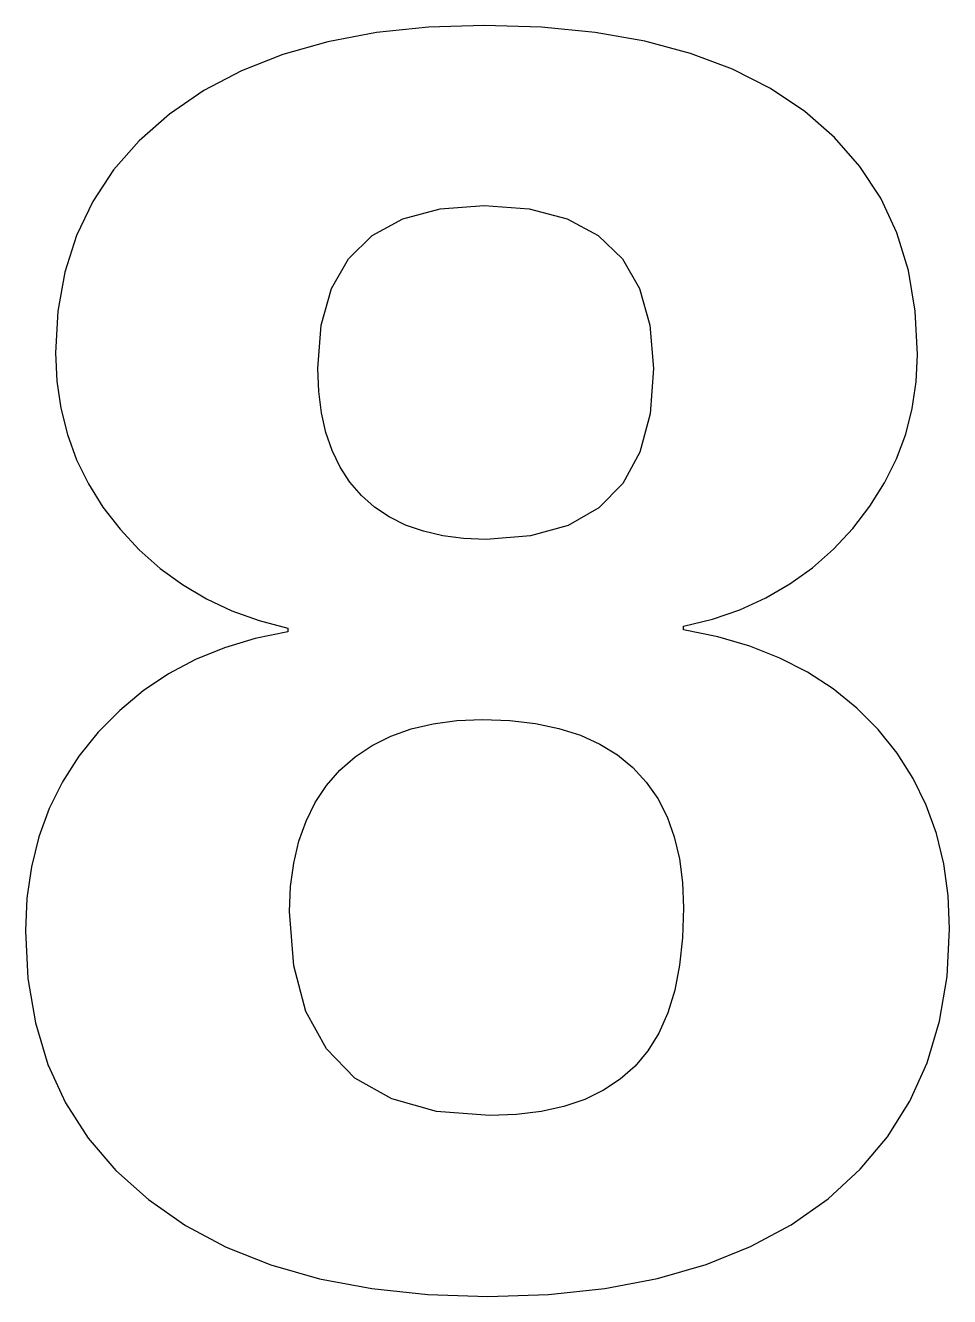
# Model space of a CAD drawing. Header units: metres. Extents: x -19 to 20.1, y -57.5 to -3.8.
import ezdxf

# ---------------------------------------------------------------- set-up
doc = ezdxf.new("R2010")
doc.units = ezdxf.units.M

msp = doc.modelspace()

# ---------------------------------------------------------------- linework, layer by layer
for p, q in [((-4.13806, -4.07887), (-6.19096, -4.46147)), ((-1.93452, -3.84932), (-4.13806, -4.07887)), ((0.41963, -3.7728), (-1.93452, -3.84932)), ((2.84502, -3.84695), (0.41963, -3.7728)), ((5.10709, -4.06943), (2.84502, -3.84695)), ((7.20586, -4.44022), (5.10709, -4.06943)), ((-6.19096, -4.46147), (-8.09322, -4.99712)), ((9.14134, -4.95934), (7.20586, -4.44022)), ((-8.09322, -4.99712), (-9.84482, -5.68578)), ((10.9135, -5.62674), (9.14134, -4.95934)), ((-9.84482, -5.68578), (-11.4458, -6.52748)), ((12.5224, -6.44247), (10.9135, -5.62674)), ((13.968, -7.40654), (12.5224, -6.44247)), ((-11.4458, -6.52748), (-12.8961, -7.52225)), ((15.2345, -8.5061), (13.968, -7.40654)), ((-12.8961, -7.52225), (-14.1729, -8.64622)), ((16.3061, -9.72873), (15.2345, -8.5061)), ((-14.1729, -8.64622), (-15.2533, -9.87595)), ((-15.2533, -9.87595), (-16.1372, -11.2114)), ((17.1829, -11.0744), (16.3061, -9.72873)), ((-16.1372, -11.2114), (-16.8247, -12.6526)), ((17.8649, -12.5431), (17.1829, -11.0744)), ((-3.02576, -11.9491), (-1.44661, -11.5278)), ((-1.44661, -11.5278), (0.41963, -11.3874)), ((0.41963, -11.3874), (2.31689, -11.5278)), ((2.31689, -11.5278), (3.92227, -11.9491)), ((-4.31778, -12.6512), (-3.02576, -11.9491)), ((3.92227, -11.9491), (5.23576, -12.6512)), ((-16.8247, -12.6526), (-17.3158, -14.1996)), ((-5.32269, -13.6341), (-4.31778, -12.6512)), ((5.23576, -12.6512), (6.25737, -13.6341)), ((18.352, -14.1349), (17.8649, -12.5431)), ((-6.04048, -14.8979), (-5.32269, -13.6341)), ((6.25737, -13.6341), (6.98709, -14.8979)), ((-17.3158, -14.1996), (-17.6104, -15.8522)), ((18.6443, -15.8497), (18.352, -14.1349)), ((-6.47116, -16.4425), (-6.04048, -14.8979)), ((6.98709, -14.8979), (7.42491, -16.4425)), ((-17.6104, -15.8522), (-17.7086, -17.6107)), ((18.7417, -17.6876), (18.6443, -15.8497)), ((-6.61472, -18.2679), (-6.47116, -16.4425)), ((7.42491, -16.4425), (7.57086, -18.2679)), ((-17.7086, -17.6107), (-17.653, -18.8041)), ((18.6857, -18.8409), (18.7417, -17.6876)), ((-17.653, -18.8041), (-17.4862, -19.955)), ((-6.57724, -19.2388), (-6.61472, -18.2679)), ((7.57086, -18.2679), (7.4265, -20.1854)), ((-6.46484, -20.1419), (-6.57724, -19.2388)), ((18.5177, -19.9595), (18.6857, -18.8409)), ((-17.4862, -19.955), (-17.2081, -21.0633)), ((-6.2775, -20.9772), (-6.46484, -20.1419)), ((7.4265, -20.1854), (6.99341, -21.8079)), ((18.2376, -21.0434), (18.5177, -19.9595)), ((-17.2081, -21.0633), (-16.8188, -22.1291)), ((-6.01521, -21.7446), (-6.2775, -20.9772)), ((17.8455, -22.0926), (18.2376, -21.0434)), ((-5.67799, -22.4443), (-6.01521, -21.7446)), ((6.99341, -21.8079), (6.27161, -23.1355)), ((-16.8188, -22.1291), (-16.3182, -23.1522)), ((-5.26584, -23.0761), (-5.67799, -22.4443)), ((17.3414, -23.1071), (17.8455, -22.0926)), ((-4.77875, -23.6401), (-5.26584, -23.0761)), ((-16.3182, -23.1522), (-15.7065, -24.1328)), ((-4.22145, -24.1324), (-4.77875, -23.6401)), ((6.27161, -23.1355), (5.26108, -24.168)), ((16.7253, -24.0869), (17.3414, -23.1071)), ((-15.7065, -24.1328), (-14.9835, -25.0708)), ((-3.59868, -24.5489), (-4.22145, -24.1324)), ((5.26108, -24.168), (3.96182, -24.9055)), ((15.9972, -25.0321), (16.7253, -24.0869)), ((-2.91045, -24.8896), (-3.59868, -24.5489)), ((-14.9835, -25.0708), (-14.1713, -25.9416)), ((-2.15674, -25.1547), (-2.91045, -24.8896)), ((-1.33757, -25.344), (-2.15674, -25.1547)), ((3.96182, -24.9055), (2.37386, -25.348)), ((15.1791, -25.9116), (15.9972, -25.0321)), ((-0.45293, -25.4576), (-1.33757, -25.344)), ((0.49716, -25.4955), (-0.45293, -25.4576)), ((2.37386, -25.348), (0.49716, -25.4955)), ((-14.1713, -25.9416), (-13.2921, -26.7209)), ((14.2932, -26.6949), (15.1791, -25.9116)), ((-13.2921, -26.7209), (-12.3459, -27.4088)), ((13.3395, -27.382), (14.2932, -26.6949)), ((12.318, -27.9728), (13.3395, -27.382)), ((-12.3459, -27.4088), (-11.3326, -28.0051)), ((-11.3326, -28.0051), (-10.2522, -28.5099)), ((10.0715, -28.8658), (11.2287, -28.4674)), ((11.2287, -28.4674), (12.318, -27.9728)), ((-10.2522, -28.5099), (-9.10483, -28.9231)), ((-9.10483, -28.9231), (-7.89038, -29.2449)), ((8.84651, -29.168), (10.0715, -28.8658)), ((-7.89038, -29.4), (-9.26572, -29.6855)), ((-7.89038, -29.2449), (-7.89038, -29.4)), ((8.84651, -29.3225), (8.84651, -29.168)), ((10.2924, -29.6167), (8.84651, -29.3225)), ((-10.5645, -30.0784), (-11.7868, -30.5784)), ((-9.26572, -29.6855), (-10.5645, -30.0784)), ((11.6483, -30.0135), (10.2924, -29.6167)), ((12.9143, -30.5129), (11.6483, -30.0135)), ((-11.7868, -30.5784), (-12.9326, -31.1858)), ((14.0903, -31.1148), (12.9143, -30.5129)), ((15.1765, -31.8193), (14.0903, -31.1148)), ((-12.9326, -31.1858), (-14.0019, -31.9005)), ((-14.0019, -31.9005), (-14.9946, -32.7224)), ((16.1727, -32.6263), (15.1765, -31.8193)), ((-14.9946, -32.7224), (-15.9108, -33.6516)), ((17.079, -33.5359), (16.1727, -32.6263)), ((-2.67699, -33.5047), (-1.74298, -33.2858)), ((-1.74298, -33.2858), (-0.73642, -33.1545)), ((-0.73642, -33.1545), (0.34268, -33.1107)), ((0.34268, -33.1107), (1.50418, -33.1521)), ((1.50418, -33.1521), (2.58128, -33.2763)), ((2.58128, -33.2763), (3.57399, -33.4834)), ((-15.9108, -33.6516), (-16.7261, -34.6652)), ((-4.32729, -34.2053), (-3.53841, -33.8112)), ((-3.53841, -33.8112), (-2.67699, -33.5047)), ((3.57399, -33.4834), (4.48233, -33.7733)), ((4.48233, -33.7733), (5.30629, -34.146)), ((17.879, -34.5313), (17.079, -33.5359)), ((-5.04358, -34.687), (-4.32729, -34.2053)), ((5.30629, -34.146), (6.04585, -34.6015)), ((-16.7261, -34.6652), (-17.4159, -35.7404)), ((-5.68733, -35.2562), (-5.04358, -34.687)), ((6.04585, -34.6015), (6.70103, -35.1399)), ((18.5559, -35.5962), (17.879, -34.5313)), ((-6.25139, -35.9033), (-5.68733, -35.2562)), ((6.70103, -35.1399), (7.27025, -35.7579)), ((-17.4159, -35.7404), (-17.9803, -36.8771)), ((-6.72868, -36.6191), (-6.25139, -35.9033)), ((7.27025, -35.7579), (7.75189, -36.4525)), ((19.1097, -36.7305), (18.5559, -35.5962)), ((7.75189, -36.4525), (8.14595, -37.2235)), ((-17.9803, -36.8771), (-18.4193, -38.0753)), ((-7.11919, -37.4035), (-6.72868, -36.6191)), ((19.5405, -37.9342), (19.1097, -36.7305)), ((-7.42291, -38.2565), (-7.11919, -37.4035)), ((8.14595, -37.2235), (8.45245, -38.0711)), ((-18.4193, -38.0753), (-18.7329, -39.335)), ((8.45245, -38.0711), (8.67137, -38.9952)), ((19.8482, -39.2075), (19.5405, -37.9342)), ((-7.63986, -39.1782), (-7.42291, -38.2565)), ((-7.77003, -40.1685), (-7.63986, -39.1782)), ((8.67137, -38.9952), (8.80273, -39.9959)), ((20.0328, -40.5501), (19.8482, -39.2075)), ((-18.7329, -39.335), (-18.921, -40.6563)), ((-7.81343, -41.2275), (-7.77003, -40.1685)), ((8.80273, -39.9959), (8.84651, -41.073)), ((-18.921, -40.6563), (-18.9837, -42.0392)), ((20.0943, -41.9622), (20.0328, -40.5501)), ((-7.64067, -43.5143), (-7.81343, -41.2275)), ((8.84651, -41.073), (8.8047, -42.336)), ((-18.9837, -42.0392), (-18.8776, -44.0507)), ((8.8047, -42.336), (8.67924, -43.4964)), ((19.9894, -43.9744), (20.0943, -41.9622)), ((-7.12241, -45.4493), (-7.64067, -43.5143)), ((8.67924, -43.4964), (8.47014, -44.5543)), ((-18.8776, -44.0507), (-18.5594, -45.9329)), ((19.6747, -45.8589), (19.9894, -43.9744)), ((8.47014, -44.5543), (8.17741, -45.5096)), ((-6.25862, -47.0325), (-7.12241, -45.4493)), ((8.17741, -45.5096), (7.80104, -46.3624)), ((-18.5594, -45.9329), (-18.0289, -47.6858)), ((19.1501, -47.6155), (19.6747, -45.8589)), ((7.80104, -46.3624), (7.34102, -47.1126)), ((-5.04932, -48.2638), (-6.25862, -47.0325)), ((7.34102, -47.1126), (6.79736, -47.7603)), ((-18.0289, -47.6858), (-17.2863, -49.3092)), ((6.79736, -47.7603), (6.17026, -48.3139)), ((18.4157, -49.2444), (19.1501, -47.6155)), ((-3.49451, -49.1434), (-5.04932, -48.2638)), ((6.17026, -48.3139), (5.45952, -48.7823)), ((5.45952, -48.7823), (4.66518, -49.1656)), ((-17.2863, -49.3092), (-16.3315, -50.8033)), ((-1.59419, -49.6711), (-3.49451, -49.1434)), ((4.66518, -49.1656), (3.78722, -49.4637)), ((17.4715, -50.7456), (18.4157, -49.2444)), ((0.65163, -49.847), (-1.59419, -49.6711)), ((1.78044, -49.8044), (0.65163, -49.847)), ((2.82564, -49.6767), (1.78044, -49.8044)), ((3.78722, -49.4637), (2.82564, -49.6767)), ((-16.3315, -50.8033), (-15.1645, -52.168)), ((16.3174, -52.1189), (17.4715, -50.7456)), ((-15.1645, -52.168), (-13.7853, -53.4033)), ((14.9535, -53.3645), (16.3174, -52.1189)), ((-13.7853, -53.4033), (-12.219, -54.4902)), ((13.4011, -54.4618), (14.9535, -53.3645)), ((-12.219, -54.4902), (-10.491, -55.41)), ((11.6814, -55.3902), (13.4011, -54.4618)), ((-10.491, -55.41), (-8.60133, -56.1626)), ((9.79454, -56.1499), (11.6814, -55.3902)), ((-8.60133, -56.1626), (-6.5499, -56.7479)), ((7.74042, -56.7408), (9.79454, -56.1499)), ((-6.5499, -56.7479), (-4.33675, -57.166)), ((5.51907, -57.1628), (7.74042, -56.7408)), ((-4.33675, -57.166), (-1.96188, -57.4168)), ((-1.96188, -57.4168), (0.57468, -57.5004)), ((0.57468, -57.5004), (3.13049, -57.416)), ((3.13049, -57.416), (5.51907, -57.1628))]:
    msp.add_line(p, q)

doc.saveas('drawing.dxf')
